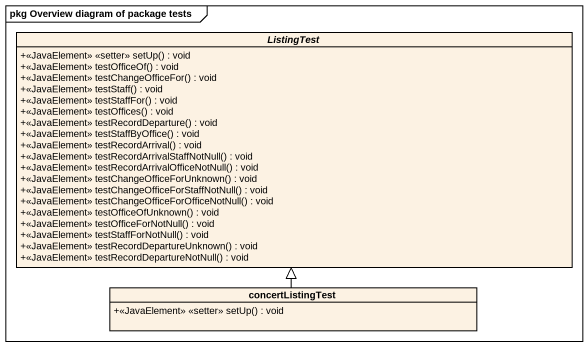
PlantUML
@startuml
mainframe pkg Overview diagram of package tests
hide circle
hide empty members
skinparam classAttributeIconSize 0
abstract class ListingTest {
  +<<JavaElement>> <<setter>> setUp() : void
  +<<JavaElement>> testOfficeOf() : void
  +<<JavaElement>> testChangeOfficeFor() : void
  +<<JavaElement>> testStaff() : void
  +<<JavaElement>> testStaffFor() : void
  +<<JavaElement>> testOffices() : void
  +<<JavaElement>> testRecordDeparture() : void
  +<<JavaElement>> testStaffByOffice() : void
  +<<JavaElement>> testRecordArrival() : void
  +<<JavaElement>> testRecordArrivalStaffNotNull() : void
  +<<JavaElement>> testRecordArrivalOfficeNotNull() : void
  +<<JavaElement>> testChangeOfficeForUnknown() : void
  +<<JavaElement>> testChangeOfficeForStaffNotNull() : void
  +<<JavaElement>> testChangeOfficeForOfficeNotNull() : void
  +<<JavaElement>> testOfficeOfUnknown() : void
  +<<JavaElement>> testOfficeForNotNull() : void
  +<<JavaElement>> testStaffForNotNull() : void
  +<<JavaElement>> testRecordDepartureUnknown() : void
  +<<JavaElement>> testRecordDepartureNotNull() : void
}
class concertListingTest {
  +<<JavaElement>> <<setter>> setUp() : void
}
concertListingTest -up-|> ListingTest
@enduml
